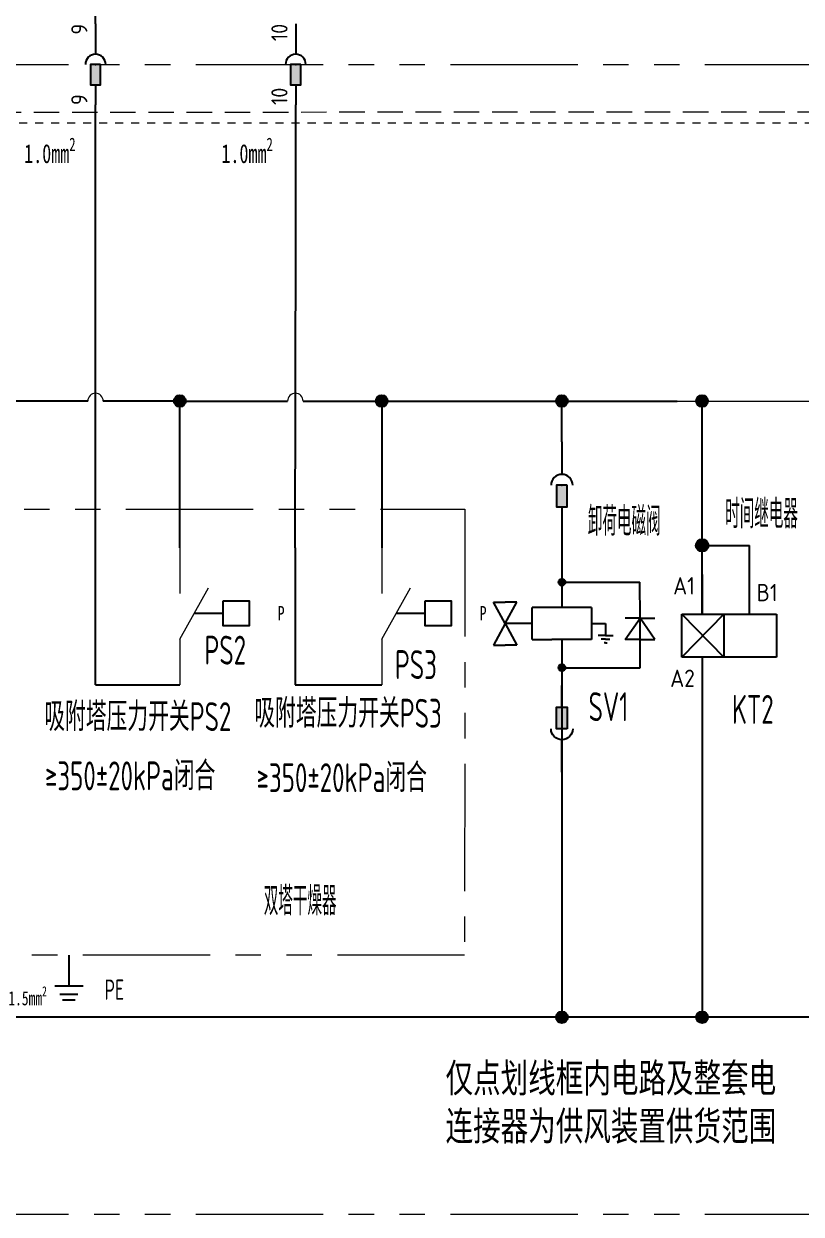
# Model space of a CAD drawing. Header units: millimetres. Extents: x 0 to 840, y 0 to 594.
# Drawn here: x 472.2 to 569.1, y 210.8 to 359.2 of the extents above; entities that cross this region are included whole.
import ezdxf
from ezdxf.enums import TextEntityAlignment as Align

# ---------------------------------------------------------------- set-up
doc = ezdxf.new("R2010")
doc.units = ezdxf.units.MM
for name, pattern in [('CENTER2', [12, 7, -1, 1, -1, 1, -1]), ('HIDDEN', [9.525, 6.35, -3.175]), ('PHANTOM2', [31.75, 15.875, -3.175, 3.175, -3.175, 3.175, -3.175]), ('虚线', [2, 1, -1])]:
    doc.linetypes.add(name, pattern=pattern)
for name, color, linetype, lineweight in [('AM_3', 3, '虚线', 13), ('BLK_0.5mm^2', 7, 'Continuous', 18), ('SYMS', 7, 'Continuous', 18), ('TERMS', 4, 'Continuous', 18), ('双点划线', 6, 'CENTER2', 18), ('尺寸线层', 3, 'Continuous', 13), ('标注', 3, 'Continuous', 18), ('粗实线层', 7, 'Continuous', 25), ('虚线', 2, 'HIDDEN', 18), ('虚线层', 6, '虚线', 13)]:
    doc.layers.add(name, color=color, linetype=linetype, lineweight=lineweight)
doc.styles.add('WD_IEC', font='isocp2.shx', dxfattribs={"width": 0.9, "bigfont": 'gbcbig.shx'})
doc.styles.add('标准', font='isoct2.shx')
doc.styles.add('海泰标注样式', font='isocp.shx', dxfattribs={"width": 0.7, "bigfont": 'gbcbig.shx'})
doc.styles.add('海泰汉字样式', font='仿宋_GB2312(1).TTF', dxfattribs={"width": 0.7})

# ---------------------------------------------------------------- blocks, each defined once
blk = doc.blocks.new('fse')
blk.add_hatch(color=256).paths.add_polyline_path([(-62.47, -297.35), (-62.47, -293.6), (-64.34, -293.6), (-64.34, -297.35)], flags=0)
for p, q in [((-63.41, -286.1), (-63.41, -291.72)), ((-63.41, -297.35), (-63.41, -301.1))]:
    blk.add_line(p, q)
blk.add_lwpolyline([(-62.47, -293.6), (-64.34, -293.6), (-64.34, -297.35), (-62.47, -297.35)], close=True)
blk.add_arc((-63.41, -293.6), 1.88, 0, 180)
blk.add_point((-63.41, -293.6))
at = {"layer": 'TERMS', "style": 'WD_IEC'}
blk.add_attdef('1', text='', height=3, rotation=90, dxfattribs=at).set_placement((-64.91, -286.1), align=Align.RIGHT)
blk.add_attdef('1', (-64.91, -301.1), '', height=3, rotation=90, dxfattribs=at)
blk = doc.blocks.new('bfcgb')
blk.add_hatch(color=256).paths.add_polyline_path([(1495.06, 338, 1), (1492.9, 338, 1)])
blk.add_circle((1493.98, 338), 1.08)
blk = doc.blocks.new('VMS21P_1')
for p, q in [((0, 7.5), (0, 2.5)), ((0, -2.5), (3.125, 3.125)), ((0, -2.5), (0, -7.5))]:
    blk.add_line(p, q)
at = {"style": 'WD_IEC'}
for tag, p in [('INST', (-5.25, 7.75)), ('LOC', (-5.25, 4.25)), ('TAG2', (-5.25, 0.75)), ('XREF', (-5.25, -3.75)), ('DESC1', (-5.25, -7.6)), ('DESC2', (-5.25, -11.1)), ('DESC3', (-5.25, -14.6))]:
    blk.add_attdef(tag, text='', height=2.5, dxfattribs=at).set_placement(p, align=Align.RIGHT)
blk.add_attdef('TERM01', text='', height=2, rotation=90, dxfattribs=at).set_placement((-1, 7.5), align=Align.RIGHT)
for tag, p, height in [('X2TERM01', (0, 7.5), 0.32), ('X4LINK', (-2, 0), 0.32), ('X1LINK', (-0.5, 0), 0.32), ('CONTACT', (4, -3.5), 1), ('FAMILY', (4, -5), 1), ('X8TERM02', (0, -7.5), 0.32)]:
    blk.add_attdef(tag, p, '', height=height, dxfattribs=at)
blk.add_attdef('TERM02', (-1, -7.5), '', height=2, rotation=90, dxfattribs=at)
blk = doc.blocks.new('gwae')
blk.add_hatch(color=256).paths.add_polyline_path([(413.18, 275.01), (413.18, 278.76), (411.3, 278.76), (411.3, 275.01)], flags=0)
for p, q in [((412.24, 286.26), (412.24, 280.64)), ((412.24, 275.01), (412.24, 271.26))]:
    blk.add_line(p, q)
blk.add_lwpolyline([(413.18, 278.76), (411.3, 278.76), (411.3, 275.01), (413.18, 275.01)], close=True)
blk.add_arc((412.24, 278.76), 1.88, 0, 180)
blk.add_point((412.24, 278.76))
blk = doc.blocks.new('rq2e')
at = {"color": 7, "ltscale": 0.416487}
blk.add_line((1065.04, 260.3), (1065.04, 251.87), dxfattribs=at)
at = {"color": 7, "ltscale": 0.007597}
for p, q in [((1064.45, 256.26), (1064.49, 256.48)), ((1064.45, 256.26), (1064.49, 256.48)), ((1064.49, 256.03), (1064.45, 256.26)), ((1064.49, 256.03), (1064.45, 256.26)), ((1064.49, 256.48), (1064.62, 256.67)), ((1064.49, 256.48), (1064.62, 256.67)), ((1064.62, 255.84), (1064.49, 256.03)), ((1064.62, 255.84), (1064.49, 256.03)), ((1064.62, 256.67), (1064.81, 256.8)), ((1064.62, 256.67), (1064.81, 256.8)), ((1064.81, 255.71), (1064.62, 255.84)), ((1064.81, 255.71), (1064.62, 255.84)), ((1064.81, 256.8), (1065.04, 256.85)), ((1064.81, 256.8), (1065.04, 256.85)), ((1065.04, 256.85), (1065.27, 256.8)), ((1065.04, 256.85), (1065.27, 256.8)), ((1065.27, 256.8), (1065.46, 256.67)), ((1065.27, 256.8), (1065.46, 256.67)), ((1065.46, 255.84), (1065.27, 255.71)), ((1065.46, 255.84), (1065.27, 255.71)), ((1065.46, 256.67), (1065.59, 256.48)), ((1065.46, 256.67), (1065.59, 256.48)), ((1065.59, 256.03), (1065.46, 255.84)), ((1065.59, 256.03), (1065.46, 255.84)), ((1065.59, 256.48), (1065.63, 256.26)), ((1065.59, 256.48), (1065.63, 256.26)), ((1065.63, 256.26), (1065.59, 256.03)), ((1065.63, 256.26), (1065.59, 256.03)), ((1065.04, 255.66), (1064.81, 255.71)), ((1065.04, 255.66), (1064.81, 255.71)), ((1065.27, 255.71), (1065.04, 255.66)), ((1065.27, 255.71), (1065.04, 255.66)), ((1064.45, 241.44), (1064.49, 241.66)), ((1064.45, 241.44), (1064.49, 241.66)), ((1064.49, 241.21), (1064.45, 241.44)), ((1064.49, 241.21), (1064.45, 241.44)), ((1064.49, 241.66), (1064.62, 241.85)), ((1064.49, 241.66), (1064.62, 241.85)), ((1064.62, 241.85), (1064.81, 241.98)), ((1064.62, 241.85), (1064.81, 241.98)), ((1064.81, 241.98), (1065.04, 242.03)), ((1064.81, 241.98), (1065.04, 242.03)), ((1065.04, 242.03), (1065.27, 241.98)), ((1065.04, 242.03), (1065.27, 241.98)), ((1065.27, 241.98), (1065.46, 241.85)), ((1065.27, 241.98), (1065.46, 241.85)), ((1065.46, 241.85), (1065.59, 241.66)), ((1065.46, 241.85), (1065.59, 241.66)), ((1065.59, 241.66), (1065.63, 241.44)), ((1065.59, 241.66), (1065.63, 241.44)), ((1065.63, 241.44), (1065.59, 241.21)), ((1065.63, 241.44), (1065.59, 241.21)), ((1064.62, 241.02), (1064.49, 241.21)), ((1064.62, 241.02), (1064.49, 241.21)), ((1064.81, 240.89), (1064.62, 241.02)), ((1064.81, 240.89), (1064.62, 241.02)), ((1065.04, 240.85), (1064.81, 240.89)), ((1065.04, 240.85), (1064.81, 240.89)), ((1065.27, 240.89), (1065.04, 240.85)), ((1065.27, 240.89), (1065.04, 240.85)), ((1065.46, 241.02), (1065.27, 240.89)), ((1065.46, 241.02), (1065.27, 240.89)), ((1065.59, 241.21), (1065.46, 241.02)), ((1065.59, 241.21), (1065.46, 241.02))]:
    blk.add_line(p, q, dxfattribs=at)
at = {"color": 7, "ltscale": 0.445714}
for p, q in [((1065.03, 256.26), (1078.57, 256.26)), ((1065.03, 256.26), (1078.57, 256.26)), ((1065.04, 241.44), (1078.58, 241.44)), ((1065.04, 241.44), (1078.58, 241.44))]:
    blk.add_line(p, q, dxfattribs=at)
at = {"color": 7, "ltscale": 0.204694}
blk.add_line((1078.58, 250.04), (1078.57, 256.26), dxfattribs=at)
blk.add_line((1078.58, 250.04), (1078.57, 256.26), dxfattribs=at)
at = {"color": 7, "ltscale": 0.092843}
for q in [(1053.19, 252.81), (1053.19, 252.81), (1057.23, 252.81), (1057.23, 252.81), (1053.19, 245.38), (1053.19, 245.38), (1057.23, 245.38), (1057.23, 245.38)]:
    blk.add_line((1055.21, 249.09), q, dxfattribs=at)
at = {"color": 7, "ltscale": 0.044268}
for p, q in [((1053.19, 252.81), (1055.21, 252.81)), ((1053.19, 252.81), (1055.21, 252.81)), ((1053.19, 245.38), (1055.21, 245.38)), ((1053.19, 245.38), (1055.21, 245.38))]:
    blk.add_line(p, q, dxfattribs=at)
at = {"color": 7, "ltscale": 0.044269}
for p, q in [((1057.23, 252.81), (1055.21, 252.81)), ((1057.23, 252.81), (1055.21, 252.81)), ((1057.23, 245.38), (1055.21, 245.38)), ((1057.23, 245.38), (1055.21, 245.38))]:
    blk.add_line(p, q, dxfattribs=at)
at = {"color": 7, "ltscale": 0.18267}
for p, q in [((1059.83, 251.87), (1059.83, 246.32)), ((1070.2, 251.87), (1070.2, 246.32))]:
    blk.add_line(p, q, dxfattribs=at)
at = {"color": 7, "ltscale": 0.226511}
for p, q in [((1070.2, 251.87), (1059.88, 251.87)), ((1059.88, 246.32), (1063.32, 246.32)), ((1070.2, 246.32), (1063.32, 246.32)), ((1070.2, 246.32), (1063.32, 246.32))]:
    blk.add_line(p, q, dxfattribs=at)
at = {"color": 7, "ltscale": 0.148438}
for p in [(1076.03, 246.32), (1076.03, 246.32), (1081.13, 246.32), (1081.13, 246.32)]:
    blk.add_line(p, (1078.58, 250.04), dxfattribs=at)
at = {"color": 7, "ltscale": 0.083936}
for p, q in [((1078.58, 250.04), (1076.03, 250.04)), ((1078.58, 250.04), (1076.03, 250.04)), ((1078.58, 250.04), (1081.13, 250.04)), ((1078.58, 250.04), (1081.13, 250.04)), ((1078.58, 246.32), (1076.03, 246.32)), ((1078.58, 246.32), (1076.03, 246.32)), ((1078.58, 246.32), (1081.13, 246.32)), ((1078.58, 246.32), (1081.13, 246.32))]:
    blk.add_line(p, q, dxfattribs=at)
at = {"color": 7, "ltscale": 0.16075}
for q in [(1078.58, 250.04), (1078.58, 246.32)]:
    blk.add_line((1078.58, 241.44), q, dxfattribs=at)
at = {"color": 7, "ltscale": 0.121009}
blk.add_line((1059.83, 249.09), (1055.21, 249.09), dxfattribs=at)
at = {"color": 7, "ltscale": 0.067085}
blk.add_line((1070.2, 249.09), (1072.61, 249.09), dxfattribs=at)
at = {"color": 7, "ltscale": 0.04459}
blk.add_line((1072.61, 249.09), (1072.61, 247.05), dxfattribs=at)
at = {"color": 7, "ltscale": 0.321499}
blk.add_line((1065.04, 246.32), (1065.04, 238.35), dxfattribs=at)
at = {"color": 7, "ltscale": 0.028234}
blk.add_line((1072.61, 247.05), (1071.32, 247.05), dxfattribs=at)
at = {"color": 7, "ltscale": 0.016336}
for q in [(1071.86, 246.37), (1073.35, 246.37)]:
    blk.add_line((1072.61, 246.37), q, dxfattribs=at)
at = {"color": 7, "ltscale": 0.005879}
for q in [(1072.34, 245.77), (1072.88, 245.77)]:
    blk.add_line((1072.61, 245.77), q, dxfattribs=at)
at = {"color": 7, "ltscale": 0.028235}
blk.add_line((1072.61, 247.05), (1073.9, 247.05), dxfattribs=at)
at = {"color": 7}
for centre in [(1065.04, 256.26), (1065.04, 241.44)]:
    blk.add_circle(centre, 0.591, dxfattribs=at)
for points in [[(1065.59, 256.03), (1064.45, 256.26), (1064.62, 256.67), (1064.49, 256.48)], [(1065.59, 256.03), (1064.45, 256.26), (1064.62, 256.67), (1064.49, 256.48)], [(1065.59, 256.03), (1064.62, 255.84), (1064.45, 256.26), (1064.49, 256.03)], [(1065.59, 256.03), (1064.62, 255.84), (1064.45, 256.26), (1064.49, 256.03)], [(1065.59, 256.03), (1064.62, 256.67), (1065.04, 256.85), (1064.81, 256.8)], [(1065.59, 256.03), (1064.62, 256.67), (1065.04, 256.85), (1064.81, 256.8)], [(1065.59, 256.03), (1065.04, 255.66), (1064.62, 255.84), (1064.81, 255.71)], [(1065.59, 256.03), (1065.04, 255.66), (1064.62, 255.84), (1064.81, 255.71)], [(1065.59, 256.03), (1065.04, 256.85), (1065.46, 256.67), (1065.27, 256.8)], [(1065.59, 256.03), (1065.04, 256.85), (1065.46, 256.67), (1065.27, 256.8)], [(1065.59, 256.03), (1065.46, 255.84), (1065.04, 255.66), (1065.27, 255.71)], [(1065.59, 256.03), (1065.46, 255.84), (1065.04, 255.66), (1065.27, 255.71)], [(1065.59, 256.03), (1065.46, 256.67), (1065.63, 256.26), (1065.59, 256.48)], [(1065.59, 256.03), (1065.46, 256.67), (1065.63, 256.26), (1065.59, 256.48)], [(1065.59, 241.21), (1064.45, 241.44), (1064.62, 241.85), (1064.49, 241.66)], [(1065.59, 241.21), (1064.45, 241.44), (1064.62, 241.85), (1064.49, 241.66)], [(1065.59, 241.21), (1064.62, 241.02), (1064.45, 241.44), (1064.49, 241.21)], [(1065.59, 241.21), (1064.62, 241.02), (1064.45, 241.44), (1064.49, 241.21)], [(1065.59, 241.21), (1064.62, 241.85), (1065.04, 242.03), (1064.81, 241.98)], [(1065.59, 241.21), (1064.62, 241.85), (1065.04, 242.03), (1064.81, 241.98)], [(1065.59, 241.21), (1065.04, 242.03), (1065.46, 241.85), (1065.27, 241.98)], [(1065.59, 241.21), (1065.04, 242.03), (1065.46, 241.85), (1065.27, 241.98)], [(1065.59, 241.21), (1065.46, 241.85), (1065.63, 241.44), (1065.59, 241.66)], [(1065.59, 241.21), (1065.46, 241.85), (1065.63, 241.44), (1065.59, 241.66)], [(1065.59, 241.21), (1065.04, 240.85), (1064.62, 241.02), (1064.81, 240.89)], [(1065.59, 241.21), (1065.04, 240.85), (1064.62, 241.02), (1064.81, 240.89)], [(1065.59, 241.21), (1065.46, 241.02), (1065.04, 240.85), (1065.27, 240.89)], [(1065.59, 241.21), (1065.46, 241.02), (1065.04, 240.85), (1065.27, 240.89)]]:
    blk.add_solid(points, dxfattribs=at)
blk = doc.blocks.new('sfe')
for p, q in [((1319.93, -437.42), (1336.36, -437.42)), ((1319.93, -444.92), (1319.93, -437.42)), ((1327.24, -437.42), (1319.93, -444.92)), ((1319.93, -437.42), (1327.24, -444.92)), ((1327.24, -437.42), (1327.24, -444.92)), ((1336.36, -437.42), (1336.36, -444.92)), ((1336.36, -444.92), (1319.93, -444.92))]:
    blk.add_line(p, q)
at = {"layer": '粗实线层'}
for p, q in [((1323.47, -437.42), (1323.47, -425.52)), ((1323.47, -425.52), (1331.69, -425.52)), ((1331.69, -437.42), (1331.69, -425.52)), ((1323.47, -444.92), (1323.47, -455.61))]:
    blk.add_line(p, q, dxfattribs=at)
blk.add_blockref('bfcgb', (-170.51, -763.52))
at = {"layer": 'AM_3', "style": 'WD_IEC'}
for tag, p in [('A1', (1322.22, -434.03)), ('B1', (1336.55, -435.2)), ('A2', (1322.2, -450.05))]:
    blk.add_attdef(tag, text='', height=3, dxfattribs=at).set_placement(p, align=Align.RIGHT)

msp = doc.modelspace()

# ---------------------------------------------------------------- linework, layer by layer
for p, q in [((481.1, 359.24), (481.1, 431.5)), ((481.1, 333.24), (481.1, 349.12)), ((506.07, 333.24), (506.07, 349.12)), ((481.1, 276.8), (481.1, 333.24)), ((505.99, 293.89), (506.07, 333.24)), ((480.14, 312.19), (445.71, 312.19)), ((487.19, 312.19), (482.06, 312.19)), ((491.62, 312.19), (487.19, 312.19)), ((491.62, 293.89), (491.62, 312.19)), ((491.62, 312.19), (505.06, 312.19)), ((506.99, 312.19), (512.41, 312.19)), ((512.41, 312.19), (516.81, 312.19)), ((516.81, 312.19), (516.81, 293.89)), ((516.81, 312.19), (553.67, 312.19)), ((539.27, 307.08), (539.27, 312.19)), ((539.27, 296.28), (539.27, 287.51)), ((505.99, 293.89), (505.99, 276.8)), ((556.76, 290.53), (556.76, 285.62)), ((556.76, 283.01), (556.76, 282.84)), ((556.76, 280.22), (556.77, 236.05)), ((481.1, 276.8), (491.62, 276.8)), ((505.99, 276.8), (516.81, 276.8)), ((477.78, 243.07), (477.78, 239.22)), ((583.37, 235.32), (383.13, 235.32))]:
    msp.add_line(p, q)
at = {"color": 7, "linetype": 'Continuous', "lineweight": 13, "ltscale": 8.373328}
msp.add_line((553.67, 312.19), (556.76, 312.19), dxfattribs=at)
at = {"color": 7, "linetype": 'Continuous', "lineweight": 13, "ltscale": 0.527924}
msp.add_line((556.76, 312.19), (583.29, 312.19), dxfattribs=at)
at = {"color": 2, "linetype": 'HIDDEN'}
for p, q in [((497.03, 285.7), (493.4, 285.7)), ((522.22, 285.7), (518.59, 285.7))]:
    msp.add_line(p, q, dxfattribs=at)
at = {"color": 1}
for p, q in [((476.01, 239.22), (479.56, 239.22)), ((476.66, 238.19), (478.9, 238.19)), ((476.98, 237.5), (478.58, 237.5))]:
    msp.add_line(p, q, dxfattribs=at)
for points in [[(497.03, 287.27), (500.25, 287.27), (500.25, 284.13), (497.03, 284.13)], [(522.22, 287.27), (525.44, 287.27), (525.44, 284.13), (522.22, 284.13)]]:
    msp.add_lwpolyline(points, close=True)
at = {"layer": 'BLK_0.5mm^2'}
for centre in [(481.1, 312.19), (506.03, 312.19)]:
    msp.add_arc(centre, 0.964, 0, 180, dxfattribs=at)
at = {"layer": '双点划线', "linetype": 'PHANTOM2'}
for p, q in [((80.87, 354.18), (664.39, 354.18)), ((389.65, 298.68), (527.17, 298.68)), ((527.17, 298.68), (527.14, 243.07)), ((527.14, 243.07), (389.65, 243.07)), ((80.87, 210.75), (664.39, 210.75))]:
    msp.add_line(p, q, dxfattribs=at)
at = {"layer": '粗实线层'}
for p, q in [((556.76, 294.19), (556.76, 312.19)), ((539.28, 287.95), (539.28, 286.42)), ((539.28, 282.43), (539.26, 235.32))]:
    msp.add_line(p, q, dxfattribs=at)
at = {"layer": '虚线', "ltscale": 0.5}
msp.add_line((178.13, 348.11), (652.44, 348.3), dxfattribs=at)
at = {"layer": '虚线层'}
msp.add_line((652.56, 346.84), (213.16, 346.84), dxfattribs=at)

# ---------------------------------------------------------------- block references
ref = msp.add_blockref('fse', (523.9, 552.36), dxfattribs=dict(xscale=0.675, yscale=0.675, zscale=0.675))
ref.add_attrib('1', '9', (480.09, 349.12), dxfattribs={"layer": 'TERMS', "height": 2.02, "rotation": 90, "style": 'WD_IEC'})
ref.add_attrib('1', '9', dxfattribs={"layer": 'TERMS', "height": 2.02, "rotation": 90, "style": 'WD_IEC'}).set_placement((480.09, 359.24), align=Align.RIGHT)
ref = msp.add_blockref('fse', (548.87, 552.36), dxfattribs=dict(xscale=0.675, yscale=0.675, zscale=0.675))
ref.add_attrib('1', '10', (505.05, 349.12), dxfattribs={"layer": 'TERMS', "height": 2.025, "rotation": 90, "style": 'WD_IEC'})
ref.add_attrib('1', '10', dxfattribs={"layer": 'TERMS', "height": 2.025, "rotation": 90, "style": 'WD_IEC'}).set_placement((505.05, 359.24), align=Align.RIGHT)
for name, p, xscale, yscale, zscale in [('bfcgb', (-516.82, 84.04), 0.675, 0.675, 0.675), ('bfcgb', (-491.63, 84.04), 0.675, 0.675, 0.675), ('bfcgb', (-469.17, 84.04), 0.675, 0.675, 0.675), ('bfcgb', (-451.68, 84.04), 0.675, 0.675, 0.675), ('gwae', (242.46, 100.97), 0.7200000000000001, 0.7200000000000001, 0.7200000000000001), ('rq2e', (-227.56, 105.08), 0.7200000000000001, 0.7200000000000001, 0.7200000000000001), ('bfcgb', (-469.17, 7.17), 0.675, 0.675, 0.675), ('bfcgb', (-451.68, 7.17), 0.675, 0.675, 0.675)]:
    msp.add_blockref(name, p, dxfattribs=dict(xscale=xscale, yscale=yscale, zscale=zscale))
at = {"xscale": -0.7200000000000001, "yscale": 0.7200000000000001, "zscale": 0.7200000000000001, "rotation": 180}
msp.add_blockref('gwae', (242.46, 472), dxfattribs=at)
at = {"layer": 'SYMS', "xscale": 1.1390625, "yscale": 1.1390625, "zscale": 1.1390625}
for p in [(491.62, 285.34), (516.81, 285.34)]:
    msp.add_blockref('VMS21P_1', p, dxfattribs=at)
at = {"layer": '粗实线层', "xscale": 0.7200000000000001, "yscale": 0.7200000000000001, "zscale": 0.7200000000000001}
msp.add_blockref('sfe', (-396.13, 600.56), dxfattribs=at).add_auto_attribs({'B1': 'B1', 'A1': 'A1', 'A2': 'A2'})

# ---------------------------------------------------------------- texts
at = {"char_height": 1.8, "attachment_point": 1, "style": '海泰汉字样式'}
for insert in [(497.03, 286.62), (522.22, 286.62)]:
    msp.add_mtext_dynamic_manual_height_columns('\\pi6.7946;P', width=14.3043, gutter_width=60, heights=[0], dxfattribs=dict(at, insert=insert))
at = {"layer": 'BLK_0.5mm^2', "char_height": 3.6, "attachment_point": 1, "line_spacing_factor": 0.99982}
for s, insert, width, style in [('{\\Fisocp2,gbcbig|c134;\\C3;PS2}', (494.68, 282.91), 18.1286, '海泰汉字样式'), ('{\\Fisocp2,gbcbig|c134;\\C3;PS3}', (518.44, 281.11), 18.1286, '海泰汉字样式'), ('{\\Fisocp2,gbcbig|c134;\\C3;吸附塔压力开关\\W0.7;PS2}', (474.7, 274.62), 35.8096, '标准'), ('{\\Fisocp2,gbcbig|c134;\\C3;吸附塔压力开关\\W0.7;PS3}', (500.9, 275.04), 35.8096, '标准'), ('{\\C3;仅点划线框内电路及整套电\\P连接器为供风装置供货范围}', (524.76, 229.55), 58.1188, '海泰汉字样式')]:
    msp.add_mtext(s, dxfattribs=dict(at, insert=insert, width=width, style=style))
at = {"layer": '尺寸线层', "attachment_point": 1, "line_spacing_factor": 0.99982, "style": '海泰汉字样式'}
for s, insert, char_height, width in [('{\\Fisocp2,gbcbig|c134;\\C3;时间继电器}', (559.64, 299.9), 3.6, 25.7829), ('{\\Fisocp2,gbcbig|c134;\\C3;卸荷电磁阀}', (542.51, 298.98), 3.6, 25.7829), ('{\\Fisocp2,gbcbig|c134;\\C3;双塔干燥器}', (502.09, 251.63), 3.6, 18.1286), ('{\\Fisocp2,gbcbig|c134;\\W0.7;\\C3;PE}', (482.22, 240.02), 2.5312, 13.496)]:
    msp.add_mtext(s, dxfattribs=dict(at, insert=insert, char_height=char_height, width=width))
at = {"layer": '尺寸线层', "char_height": 3.6, "attachment_point": 1}
for s, insert, width, style in [('{\\Fisocp,gbcbig|c134;\\W0.7;SV1}', (542.6, 275.86), 12.8708, '海泰汉字样式'), ('{\\Fisocp2,gbcbig|c134;\\W0.7;KT2}', (560.49, 275.52), 12.8708, '海泰汉字样式'), ('{\\Fisocp2,gbcbig|c134;≥}3{\\Fisocp,@extfont2|c134;5\\Fisocp,@extfont2|c128;0%%P20kPa\\Fisocp2,gbcbig|c134;\\W1;闭合}', (474.8, 267.23), 43.9661, '海泰标注样式'), ('{\\Fisocp2,gbcbig|c134;≥}3{\\Fisocp,@extfont2|c134;5\\Fisocp,@extfont2|c128;0%%P20kPa\\Fisocp2,gbcbig|c134;\\W1;闭合}', (501.19, 267), 44.4677, '海泰标注样式')]:
    msp.add_mtext(s, dxfattribs=dict(at, insert=insert, width=width, style=style))
at = {"layer": '标注', "color": 2, "attachment_point": 1, "style": '海泰汉字样式'}
for s, insert, char_height, width in [('\\A1;1.0mm{\\H0.7x;\\S2^ ;}', (472.2, 345.04), 2.3625, 8.6104), ('\\A1;1.0mm{\\H0.7x;\\S2^ ;}', (496.8, 345.04), 2.3625, 8.6104), ('\\A1;1.5mm{\\H0.7x;\\S2^ ;}', (470.22, 239.18), 1.7719, 6.4578)]:
    msp.add_mtext(s, dxfattribs=dict(at, insert=insert, char_height=char_height, width=width))

doc.saveas('drawing.dxf')
